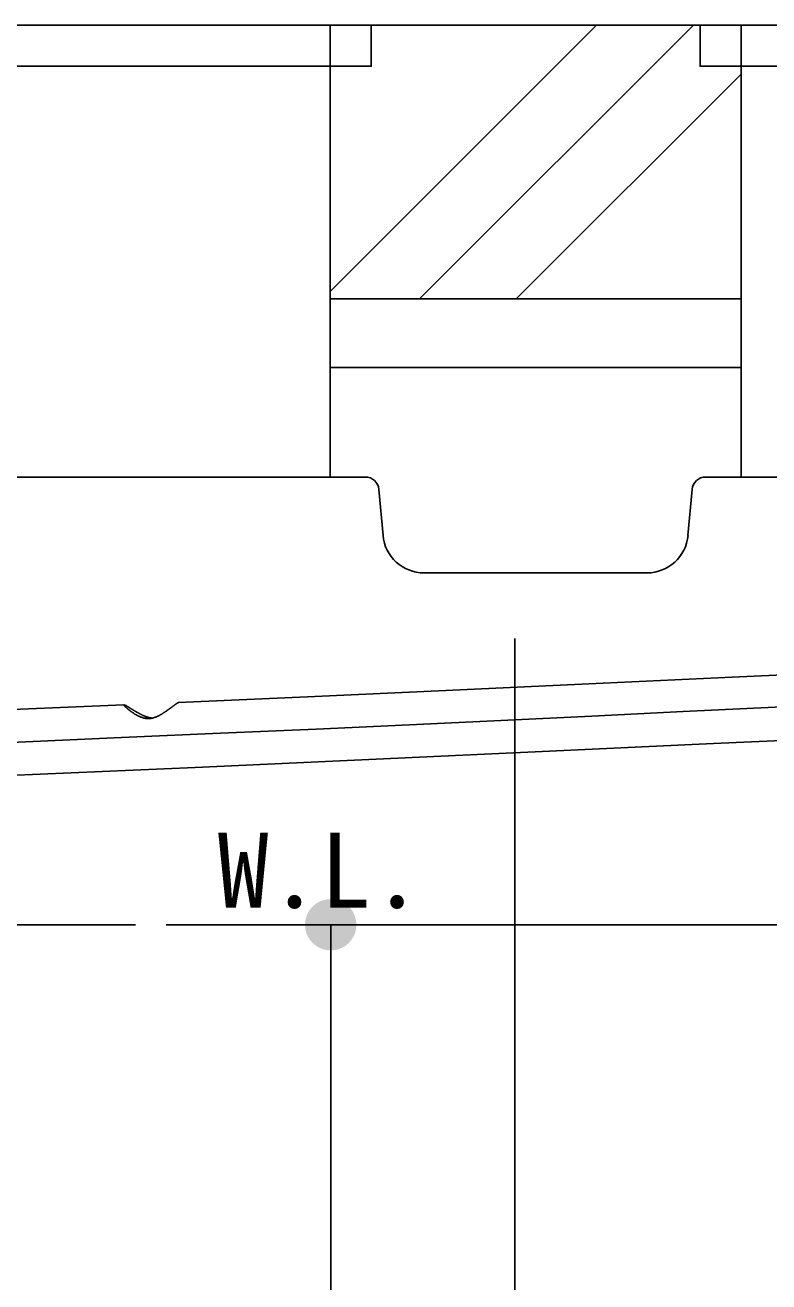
# Model space of a CAD drawing. Units: millimetres, scale not verified. Extents: x -8093 to 8093, y -5792 to 5792.
# Drawn here: x -5937 to -5395, y -2434 to -1517 of the extents above; entities that cross this region are included whole.
import ezdxf
from ezdxf.enums import TextEntityAlignment as Align

# ---------------------------------------------------------------- set-up
doc = ezdxf.new("R2010")
doc.units = ezdxf.units.MM
doc.header["$LTSCALE"] = 30
doc.linetypes.add('LONG_CHAIN', pattern=[21, 18, -1, 1, -1])
doc.linetypes.add('LONG_DOUBLE_CHAIN', pattern=[21.8, 18, -1, 0.6, -0.6, 0.6, -1])
for name, color, linetype, lineweight in [('0-1_00クル-フ-0躯体', 3, 'Continuous', 25), ('0-3_00クル-フ-1機器', 5, 'Continuous', 25), ('0-4_00クル-フ-6寸法', 132, 'Continuous', 25)]:
    doc.layers.add(name, color=color, linetype=linetype, lineweight=lineweight)
doc.styles.add('ＭＳ ゴシック', font='')
doc.styles.get('ＭＳ ゴシック').set_extended_font_data('MS Gothic')

msp = doc.modelspace()

# ---------------------------------------------------------------- linework, layer by layer
at = {"layer": '0-1_00クル-フ-0躯体'}
for p, q in [((-5689.06, -1846.58), (-6340.74, -1846.58)), ((-5440.73, -1846.58), (-4789.06, -1846.58)), ((-5679.1, -1855.71), (-5676.17, -1889.2)), ((-5450.7, -1855.71), (-5453.63, -1889.2)), ((-5646.28, -1916.58), (-5483.51, -1916.58)), ((-5579.89, -1964.58), (-5579.89, -3308.58)), ((-6193.2, -2026.74), (-5865.16, -2012.95))]:
    msp.add_line(p, q, dxfattribs=at)
at = {"layer": '0-1_00クル-フ-0躯体', "linetype": 'LONG_DOUBLE_CHAIN'}
msp.add_line((-6396.77, -2173.58), (-4693.03, -2173.58), dxfattribs=at)
at = {"layer": '0-1_00クル-フ-0躯体'}
for points in [[(-5825.35, -2011.28), (-5731.18, -2007.15), (-5630.37, -2002.49), (-5526.06, -1997.57), (-5421.4, -1992.68), (-5319.52, -1988.08), (-5223.57, -1984.06), (-5136.7, -1980.89), (-5062.06, -1978.85)], [(-5864.28, -2013.24), (-5864.37, -2013.2), (-5864.46, -2013.16), (-5864.54, -2013.12), (-5864.62, -2013.09), (-5864.68, -2013.06), (-5864.74, -2013.03), (-5864.79, -2013.01), (-5864.84, -2012.99), (-5864.88, -2012.98), (-5864.92, -2012.97), (-5864.95, -2012.96), (-5864.99, -2012.96), (-5865.02, -2012.95), (-5865.06, -2012.95), (-5865.09, -2012.95), (-5865.12, -2012.95), (-5865.15, -2012.95), (-5865.18, -2012.96), (-5865.2, -2012.96), (-5865.22, -2012.97), (-5865.24, -2012.98), (-5865.25, -2012.99), (-5865.25, -2013.01), (-5865.26, -2013.02), (-5865.25, -2013.04), (-5865.25, -2013.06), (-5865.24, -2013.09), (-5865.22, -2013.13), (-5865.2, -2013.16), (-5865.18, -2013.2), (-5865.15, -2013.25), (-5865.12, -2013.3), (-5865.09, -2013.35), (-5865.06, -2013.4), (-5865.02, -2013.45), (-5864.99, -2013.5), (-5864.95, -2013.54), (-5864.91, -2013.59), (-5864.87, -2013.64)], [(-5864.87, -2013.64), (-5864.83, -2013.69), (-5864.79, -2013.74), (-5864.74, -2013.79), (-5864.68, -2013.86), (-5864.61, -2013.92), (-5864.54, -2014), (-5864.46, -2014.08), (-5864.37, -2014.17), (-5864.29, -2014.25), (-5864.2, -2014.35), (-5864.1, -2014.44), (-5864.01, -2014.52), (-5863.93, -2014.61), (-5863.85, -2014.69), (-5863.76, -2014.76), (-5863.68, -2014.84), (-5863.6, -2014.91), (-5863.52, -2014.99), (-5863.43, -2015.07), (-5863.33, -2015.16), (-5863.22, -2015.25), (-5863.11, -2015.36), (-5862.98, -2015.47), (-5862.85, -2015.58), (-5862.71, -2015.7), (-5862.57, -2015.81), (-5862.43, -2015.93), (-5862.3, -2016.04), (-5862.17, -2016.15), (-5862.05, -2016.25), (-5861.94, -2016.35), (-5861.83, -2016.44), (-5861.71, -2016.53), (-5861.6, -2016.62), (-5861.48, -2016.71), (-5861.35, -2016.81), (-5861.22, -2016.92), (-5861.07, -2017.03), (-5860.91, -2017.15)], [(-5859.18, -2016.28), (-5859.33, -2016.19), (-5859.48, -2016.09), (-5859.63, -2016), (-5859.8, -2015.89), (-5859.98, -2015.78), (-5860.17, -2015.67), (-5860.35, -2015.55), (-5860.54, -2015.44), (-5860.72, -2015.33), (-5860.89, -2015.22), (-5861.05, -2015.12), (-5861.2, -2015.03), (-5861.34, -2014.94), (-5861.47, -2014.87), (-5861.59, -2014.79), (-5861.71, -2014.72), (-5861.83, -2014.65), (-5861.95, -2014.57), (-5862.08, -2014.49), (-5862.21, -2014.41), (-5862.35, -2014.33), (-5862.5, -2014.24), (-5862.65, -2014.15), (-5862.79, -2014.07), (-5862.93, -2013.99), (-5863.06, -2013.91), (-5863.19, -2013.84), (-5863.3, -2013.77), (-5863.4, -2013.71), (-5863.5, -2013.66), (-5863.58, -2013.61), (-5863.67, -2013.56), (-5863.75, -2013.52), (-5863.83, -2013.47), (-5863.92, -2013.43), (-5864.01, -2013.38), (-5864.1, -2013.34), (-5864.19, -2013.29), (-5864.28, -2013.24)], [(-5860.91, -2017.15), (-5860.74, -2017.28), (-5860.57, -2017.41), (-5860.39, -2017.54), (-5860.22, -2017.67), (-5860.05, -2017.79), (-5859.9, -2017.91), (-5859.74, -2018.02), (-5859.6, -2018.13), (-5859.46, -2018.23), (-5859.32, -2018.33), (-5859.18, -2018.43), (-5859.02, -2018.53), (-5858.86, -2018.64), (-5858.69, -2018.76), (-5858.5, -2018.88), (-5858.29, -2019.02), (-5858.08, -2019.16), (-5857.86, -2019.3), (-5857.64, -2019.43), (-5857.42, -2019.57), (-5857.21, -2019.71), (-5857.01, -2019.83), (-5856.82, -2019.95), (-5856.65, -2020.05), (-5856.48, -2020.16), (-5856.31, -2020.25), (-5856.13, -2020.35), (-5855.95, -2020.45), (-5855.76, -2020.55), (-5855.56, -2020.66), (-5855.34, -2020.77), (-5855.1, -2020.89), (-5854.85, -2021.01), (-5854.6, -2021.14), (-5854.34, -2021.26), (-5854.09, -2021.38), (-5853.85, -2021.49), (-5853.61, -2021.6), (-5853.4, -2021.69)], [(-5851.31, -2020.66), (-5851.57, -2020.54), (-5851.81, -2020.43), (-5852.04, -2020.32), (-5852.25, -2020.22), (-5852.45, -2020.13), (-5852.64, -2020.03), (-5852.83, -2019.93), (-5853.02, -2019.83), (-5853.23, -2019.73), (-5853.44, -2019.61), (-5853.67, -2019.49), (-5853.91, -2019.36), (-5854.16, -2019.22), (-5854.41, -2019.08), (-5854.66, -2018.95), (-5854.91, -2018.81), (-5855.14, -2018.68), (-5855.36, -2018.55), (-5855.57, -2018.44), (-5855.75, -2018.33), (-5855.93, -2018.23), (-5856.1, -2018.13), (-5856.27, -2018.03), (-5856.44, -2017.93), (-5856.61, -2017.83), (-5856.79, -2017.72), (-5856.99, -2017.61), (-5857.19, -2017.48), (-5857.4, -2017.36), (-5857.61, -2017.23), (-5857.82, -2017.1), (-5858.03, -2016.98), (-5858.23, -2016.86), (-5858.41, -2016.75), (-5858.58, -2016.64), (-5858.74, -2016.54), (-5858.89, -2016.45), (-5859.04, -2016.36), (-5859.18, -2016.28)], [(-5838.5, -2020.2), (-5838.25, -2020.06), (-5838.02, -2019.92), (-5837.8, -2019.8), (-5837.6, -2019.68), (-5837.41, -2019.57), (-5837.23, -2019.45), (-5837.04, -2019.34), (-5836.86, -2019.22), (-5836.67, -2019.1), (-5836.46, -2018.97), (-5836.25, -2018.83), (-5836.02, -2018.68), (-5835.78, -2018.52), (-5835.54, -2018.36), (-5835.3, -2018.2), (-5835.07, -2018.04), (-5834.84, -2017.89), (-5834.64, -2017.75), (-5834.44, -2017.62), (-5834.26, -2017.49), (-5834.1, -2017.38), (-5833.93, -2017.26), (-5833.78, -2017.15), (-5833.62, -2017.04), (-5833.45, -2016.92), (-5833.28, -2016.8), (-5833.1, -2016.66), (-5832.9, -2016.52), (-5832.71, -2016.38), (-5832.51, -2016.23), (-5832.31, -2016.09), (-5832.11, -2015.95), (-5831.92, -2015.81), (-5831.75, -2015.68), (-5831.59, -2015.56), (-5831.44, -2015.45), (-5831.29, -2015.35), (-5831.16, -2015.25), (-5831.02, -2015.14)], [(-5831.02, -2015.14), (-5830.89, -2015.04), (-5830.75, -2014.94), (-5830.59, -2014.83), (-5830.44, -2014.71), (-5830.27, -2014.58), (-5830.09, -2014.45), (-5829.92, -2014.32), (-5829.74, -2014.19), (-5829.57, -2014.06), (-5829.41, -2013.94), (-5829.26, -2013.83), (-5829.12, -2013.72), (-5828.99, -2013.63), (-5828.87, -2013.54), (-5828.75, -2013.45), (-5828.64, -2013.37), (-5828.53, -2013.29), (-5828.41, -2013.2), (-5828.29, -2013.11), (-5828.16, -2013.02), (-5828.03, -2012.92), (-5827.89, -2012.82), (-5827.75, -2012.72), (-5827.61, -2012.62), (-5827.48, -2012.53), (-5827.36, -2012.44), (-5827.24, -2012.36), (-5827.13, -2012.28), (-5827.04, -2012.21), (-5826.95, -2012.15), (-5826.86, -2012.09), (-5826.78, -2012.04), (-5826.7, -2011.98), (-5826.62, -2011.93), (-5826.54, -2011.88), (-5826.46, -2011.83), (-5826.37, -2011.77), (-5826.28, -2011.72), (-5826.2, -2011.66)], [(-5826.2, -2011.66), (-5826.11, -2011.61), (-5826.03, -2011.56), (-5825.95, -2011.51), (-5825.88, -2011.47), (-5825.82, -2011.44), (-5825.76, -2011.41), (-5825.71, -2011.38), (-5825.67, -2011.36), (-5825.63, -2011.34), (-5825.6, -2011.33), (-5825.57, -2011.32), (-5825.54, -2011.31), (-5825.52, -2011.3), (-5825.49, -2011.29), (-5825.47, -2011.29), (-5825.46, -2011.28), (-5825.44, -2011.28), (-5825.42, -2011.28), (-5825.41, -2011.28), (-5825.4, -2011.28), (-5825.39, -2011.28), (-5825.39, -2011.28), (-5825.38, -2011.28), (-5825.38, -2011.28), (-5825.38, -2011.28), (-5825.38, -2011.28), (-5825.38, -2011.28)], [(-5948.89, -2064.52), (-5813.26, -2058.64), (-5681.26, -2052.67), (-5554.6, -2046.81), (-5435, -2041.29), (-5324.17, -2036.31), (-5223.83, -2032.11), (-5135.69, -2028.88), (-5061.46, -2026.85)], [(-5853.4, -2021.69), (-5853.2, -2021.78), (-5853, -2021.86), (-5852.81, -2021.94), (-5852.61, -2022.01), (-5852.41, -2022.08), (-5852.2, -2022.15), (-5851.97, -2022.22), (-5851.72, -2022.29), (-5851.46, -2022.37), (-5851.18, -2022.44), (-5850.9, -2022.52), (-5850.62, -2022.59), (-5850.34, -2022.65), (-5850.07, -2022.72), (-5849.82, -2022.77), (-5849.58, -2022.82), (-5849.36, -2022.86), (-5849.16, -2022.89), (-5848.97, -2022.92), (-5848.78, -2022.94), (-5848.61, -2022.96), (-5848.43, -2022.98), (-5848.26, -2022.98), (-5848.09, -2022.99), (-5847.92, -2022.99), (-5847.76, -2022.99), (-5847.61, -2022.99), (-5847.46, -2022.99), (-5847.33, -2022.98), (-5847.21, -2022.98), (-5846.89, -2022.96)], [(-5844.55, -2022.66), (-5844.68, -2022.65), (-5844.73, -2022.64), (-5844.79, -2022.64), (-5844.87, -2022.63), (-5844.95, -2022.62), (-5845.03, -2022.61), (-5845.12, -2022.6), (-5845.22, -2022.59), (-5845.31, -2022.58), (-5845.41, -2022.56), (-5845.5, -2022.55), (-5845.61, -2022.53), (-5845.72, -2022.51), (-5845.84, -2022.49), (-5845.97, -2022.46), (-5846.12, -2022.43), (-5846.29, -2022.39), (-5846.48, -2022.35), (-5846.69, -2022.3), (-5846.9, -2022.25), (-5847.13, -2022.19), (-5847.36, -2022.13), (-5847.59, -2022.07), (-5847.82, -2022.01), (-5848.04, -2021.95), (-5848.25, -2021.89), (-5848.44, -2021.83), (-5848.64, -2021.76), (-5848.84, -2021.69), (-5849.03, -2021.62), (-5849.24, -2021.54), (-5849.46, -2021.45), (-5849.69, -2021.36), (-5849.94, -2021.25), (-5850.21, -2021.14), (-5850.48, -2021.02), (-5850.76, -2020.9), (-5851.03, -2020.78), (-5851.31, -2020.66)], [(-5846.89, -2022.96), (-5846.66, -2022.95), (-5846.56, -2022.95), (-5846.45, -2022.94), (-5846.32, -2022.94), (-5846.17, -2022.93), (-5846.01, -2022.92), (-5845.85, -2022.9), (-5845.68, -2022.89), (-5845.51, -2022.87), (-5845.34, -2022.85), (-5845.17, -2022.82), (-5844.99, -2022.79), (-5844.8, -2022.75), (-5844.61, -2022.7), (-5844.4, -2022.65), (-5844.18, -2022.59), (-5843.94, -2022.52), (-5843.68, -2022.45), (-5843.41, -2022.36), (-5843.13, -2022.27), (-5842.84, -2022.18), (-5842.55, -2022.08), (-5842.27, -2021.98), (-5842, -2021.89), (-5841.75, -2021.79), (-5841.51, -2021.7), (-5841.29, -2021.61), (-5841.09, -2021.53), (-5840.89, -2021.44), (-5840.69, -2021.35), (-5840.49, -2021.25), (-5840.28, -2021.14), (-5840.05, -2021.03), (-5839.81, -2020.9), (-5839.56, -2020.77), (-5839.29, -2020.63), (-5839.03, -2020.48), (-5838.76, -2020.34), (-5838.5, -2020.2)]]:
    msp.add_lwpolyline(points, dxfattribs=at)
at = {"layer": '0-1_00クル-フ-0躯体', "linetype": 'LONG_CHAIN'}
msp.add_lwpolyline([(-5019.14, -2001.98), (-5100.01, -2003.89), (-5176.88, -2006.19), (-5250.4, -2008.81), (-5321.2, -2011.68), (-5389.93, -2014.73), (-5457.23, -2017.91), (-5523.74, -2021.14), (-5590.09, -2024.36), (-5656.93, -2027.52), (-5724.91, -2030.64), (-5794.69, -2033.76), (-5866.9, -2036.92), (-5942.2, -2040.16), (-6021.26, -2043.52), (-6104.71, -2047.04), (-6193.2, -2050.76)], dxfattribs=at)
at = {"layer": '0-1_00クル-フ-0躯体'}
for centre, radius, start, end in [((-5689.06, -1856.58), 10, 5, 90), ((-5440.73, -1856.58), 10, 90, 175), ((-5646.28, -1886.58), 30, 185, 270), ((-5483.51, -1886.58), 30, 270, 355)]:
    msp.add_arc(centre, radius, start, end, dxfattribs=at)
at = {"layer": '0-3_00クル-フ-1機器', "color": 2}
for p, q in [((-3321.48, -1516.58), (-7739.19, -1516.58)), ((-5714.8, -1516.58), (-5714.8, -1846.58)), ((-5714.8, -1711.04), (-5520.34, -1516.58)), ((-5649.63, -1716.58), (-5449.63, -1516.58)), ((-5414.8, -1516.58), (-5414.8, -1846.58)), ((-5578.92, -1716.58), (-5414.8, -1552.46)), ((-5414.8, -1716.58), (-5714.8, -1716.58)), ((-5714.8, -1766.58), (-5414.8, -1766.58))]:
    msp.add_line(p, q, dxfattribs=at)
for points in [[(-6344.8, -1516.58), (-6344.8, -1546.58), (-5684.8, -1546.58), (-5684.8, -1516.58)], [(-5444.8, -1516.58), (-5444.8, -1546.58), (-4784.8, -1546.58), (-4784.8, -1516.58)]]:
    msp.add_lwpolyline(points, dxfattribs=at)
at = {"layer": '0-4_00クル-フ-6寸法', "color": 4}
for p in [(-5834.34, -2173.58), (-5714.34, -3358.59)]:
    msp.add_line(p, (-5714.34, -2173.58), dxfattribs=at)
at = {"layer": '0-4_00クル-フ-6寸法'}
for points in [[(-5714.34, -2173.58), (-5723.37, -2157.15), (-5721.24, -2156.15)], [(-5714.34, -2173.58), (-5721.24, -2156.15), (-5719, -2155.42)], [(-5714.34, -2173.58), (-5719, -2155.42), (-5716.69, -2154.98)], [(-5714.34, -2173.58), (-5716.69, -2154.98), (-5714.34, -2154.83)], [(-5714.34, -2173.58), (-5714.34, -2154.83), (-5711.99, -2154.98)], [(-5714.34, -2173.58), (-5711.99, -2154.98), (-5709.68, -2155.42)], [(-5714.34, -2173.58), (-5709.68, -2155.42), (-5707.44, -2156.15)], [(-5714.34, -2173.58), (-5707.44, -2156.15), (-5705.31, -2157.15)], [(-5714.34, -2173.58), (-5732.17, -2167.79), (-5731.3, -2165.6)], [(-5714.34, -2173.58), (-5731.3, -2165.6), (-5730.17, -2163.54)], [(-5714.34, -2173.58), (-5730.17, -2163.54), (-5728.79, -2161.63)], [(-5714.34, -2173.58), (-5728.79, -2161.63), (-5727.17, -2159.92)], [(-5714.34, -2173.58), (-5727.17, -2159.92), (-5725.36, -2158.41)], [(-5714.34, -2173.58), (-5725.36, -2158.41), (-5723.37, -2157.15)], [(-5714.34, -2173.58), (-5705.31, -2157.15), (-5703.32, -2158.41)], [(-5714.34, -2173.58), (-5703.32, -2158.41), (-5701.5, -2159.92)], [(-5714.34, -2173.58), (-5701.5, -2159.92), (-5699.89, -2161.63)], [(-5714.34, -2173.58), (-5699.89, -2161.63), (-5698.51, -2163.54)], [(-5714.34, -2173.58), (-5698.51, -2163.54), (-5697.37, -2165.6)], [(-5714.34, -2173.58), (-5697.37, -2165.6), (-5696.51, -2167.79)], [(-5714.34, -2173.58), (-5733.05, -2172.41), (-5732.76, -2170.07)], [(-5714.34, -2173.58), (-5733.05, -2174.76), (-5733.05, -2172.41)], [(-5714.34, -2173.58), (-5732.76, -2177.1), (-5733.05, -2174.76)], [(-5714.34, -2173.58), (-5732.76, -2170.07), (-5732.17, -2167.79)], [(-5714.34, -2173.58), (-5732.17, -2179.38), (-5732.76, -2177.1)], [(-5714.34, -2173.58), (-5731.3, -2181.57), (-5732.17, -2179.38)], [(-5714.34, -2173.58), (-5730.17, -2183.63), (-5731.3, -2181.57)], [(-5714.34, -2173.58), (-5728.79, -2185.53), (-5730.17, -2183.63)], [(-5714.34, -2173.58), (-5727.17, -2187.25), (-5728.79, -2185.53)], [(-5714.34, -2173.58), (-5725.36, -2188.75), (-5727.17, -2187.25)], [(-5714.34, -2173.58), (-5723.37, -2190.01), (-5725.36, -2188.75)], [(-5714.34, -2173.58), (-5721.24, -2191.02), (-5723.37, -2190.01)], [(-5714.34, -2173.58), (-5719, -2191.74), (-5721.24, -2191.02)], [(-5714.34, -2173.58), (-5716.69, -2192.19), (-5719, -2191.74)], [(-5714.34, -2173.58), (-5714.34, -2192.33), (-5716.69, -2192.19)], [(-5714.34, -2173.58), (-5696.51, -2167.79), (-5695.92, -2170.07)], [(-5714.34, -2173.58), (-5695.92, -2170.07), (-5695.62, -2172.41)], [(-5714.34, -2173.58), (-5695.62, -2172.41), (-5695.62, -2174.76)], [(-5714.34, -2173.58), (-5711.99, -2192.19), (-5714.34, -2192.33)], [(-5714.34, -2173.58), (-5709.68, -2191.74), (-5711.99, -2192.19)], [(-5714.34, -2173.58), (-5707.44, -2191.02), (-5709.68, -2191.74)], [(-5714.34, -2173.58), (-5705.31, -2190.01), (-5707.44, -2191.02)], [(-5714.34, -2173.58), (-5703.32, -2188.75), (-5705.31, -2190.01)], [(-5714.34, -2173.58), (-5701.5, -2187.25), (-5703.32, -2188.75)], [(-5714.34, -2173.58), (-5699.89, -2185.53), (-5701.5, -2187.25)], [(-5714.34, -2173.58), (-5698.51, -2183.63), (-5699.89, -2185.53)], [(-5714.34, -2173.58), (-5697.37, -2181.57), (-5698.51, -2183.63)], [(-5714.34, -2173.58), (-5696.51, -2179.38), (-5697.37, -2181.57)], [(-5714.34, -2173.58), (-5695.92, -2177.1), (-5696.51, -2179.38)], [(-5714.34, -2173.58), (-5695.62, -2174.76), (-5695.92, -2177.1)]]:
    msp.add_solid(points, dxfattribs=at)

# ---------------------------------------------------------------- texts
at = {"layer": '0-1_00クル-フ-0躯体', "color": 4, "style": 'ＭＳ ゴシック'}
msp.add_text('W.L.', height=54.99, dxfattribs=at).set_placement((-5796.88, -2177.7), align=Align.BOTTOM_LEFT)

doc.saveas('drawing.dxf')
